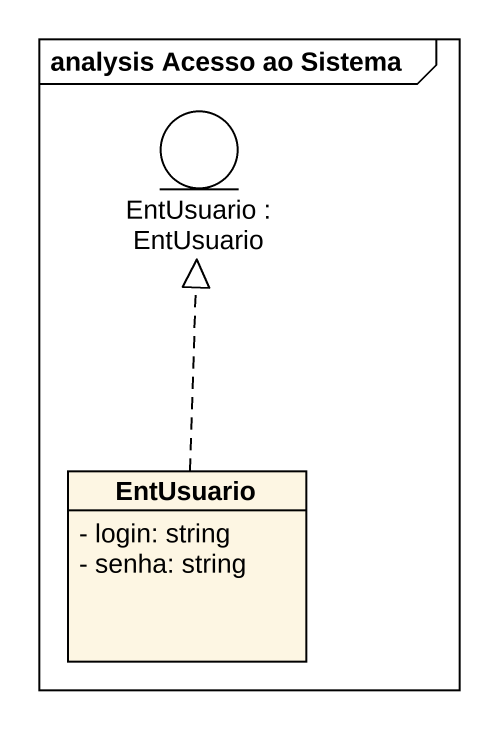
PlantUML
@startuml
mainframe analysis Acesso ao Sistema
allowmixing
hide circle
hide empty members
skinparam classAttributeIconSize 0
entity "EntUsuario : EntUsuario" as EntUsuario
class "EntUsuario" as EntUsuario_2 {
  - login: string
  - senha: string
}
EntUsuario_2 .up.|> EntUsuario
@enduml
